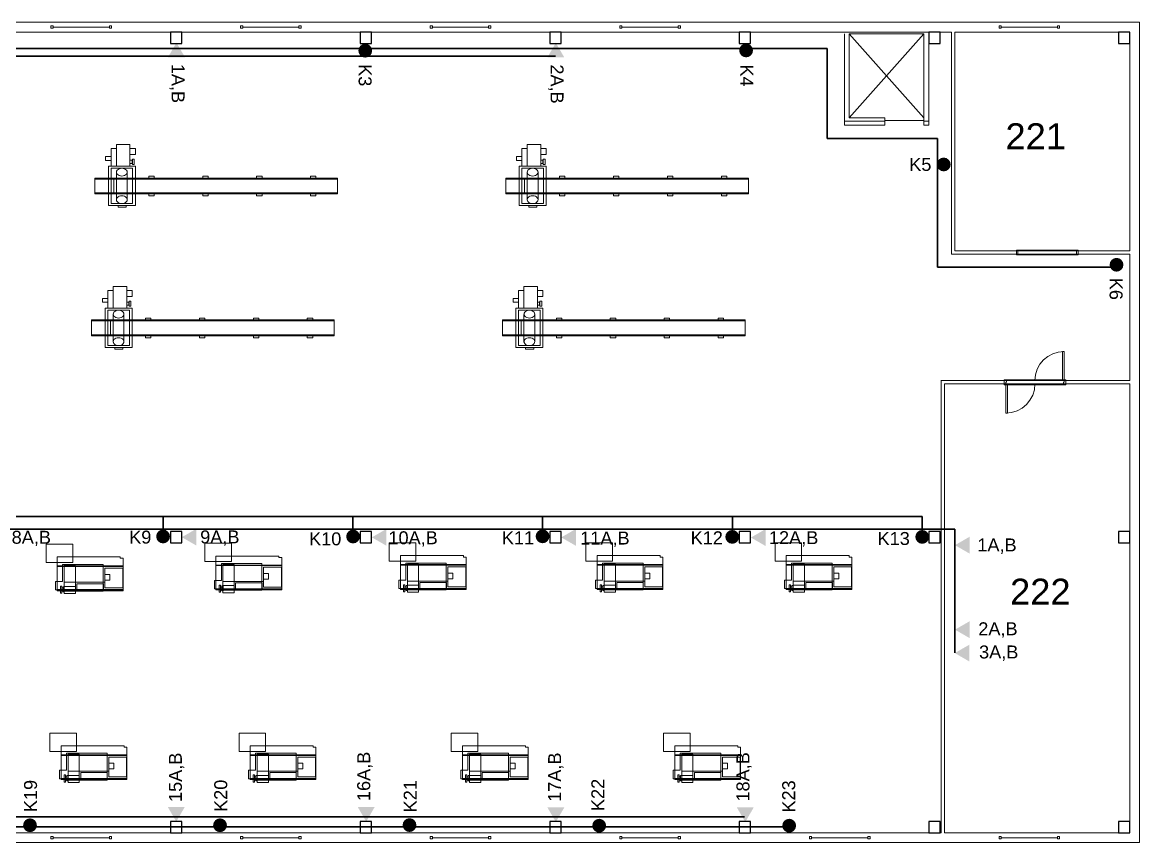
# Model space of a CAD drawing. Extents: x 23 to 125, y 27 to 85.
# Drawn here: x 90.28 to 124.72, y 26.57 to 51.87 of the extents above; entities that cross this region are included whole.
import ezdxf

# ---------------------------------------------------------------- set-up
doc = ezdxf.new("R2010")
doc.units = 0
doc.header["$LTSCALE"] = 1.485
doc.header["$MEASUREMENT"] = 0
doc.layers.get('0').update_dxf_attribs({"linetype": 'CONTINUOUS'})
doc.layers.add('bezpečnost', color=5, linetype='CONTINUOUS', lineweight=30)
doc.layers.add('kabely', color=1, linetype='CONTINUOUS', lineweight=30)
for name, color, linetype in [('DVEřE', 7, 'CONTINUOUS'), ('NADSTANDARDNí_úPRAVY', 7, 'CONTINUOUS'), ('PLášť_BUDOVY', 7, 'CONTINUOUS'), ('STROJE', 7, 'CONTINUOUS'), ('ZEď', 7, 'CONTINUOUS')]:
    doc.layers.add(name, color=color, linetype=linetype)
doc.styles.get("Standard").update_dxf_attribs({"font": 'arial.ttf', "height": 0.4})

# ---------------------------------------------------------------- blocks, each defined once
blk = doc.blocks.new('*U52')
at = {"layer": 'NADSTANDARDNí_úPRAVY', "color": 7, "linetype": 'Continuous'}
blk.add_lwpolyline([(-0.175, -0.175), (0.175, -0.175), (0.175, 0.175), (-0.175, 0.175)], close=True, dxfattribs=at)
blk = doc.blocks.new('*U53')
at = {"color": 0, "linetype": 'ByBlock', "lineweight": -2, "transparency": 16777216}
for p in [(70.1292, 24.35), (75.9733, 24.35), (81.8174, 24.35), (87.6615, 24.35), (93.5056, 24.35), (99.3497, 24.35), (70.1292, 0), (75.9733, 0), (81.8174, 0), (87.6615, 0), (93.5056, 0), (99.3497, 0)]:
    blk.add_blockref('*U52', p, dxfattribs=at)
blk = doc.blocks.new('*U58')
at = {"layer": 'NADSTANDARDNí_úPRAVY', "color": 7, "linetype": 'Continuous'}
blk.add_lwpolyline([(-0.175, -0.175), (0.175, -0.175), (0.175, 0.175), (-0.175, 0.175)], close=True, dxfattribs=at)
blk = doc.blocks.new('*U59')
at = {"color": 0, "linetype": 'ByBlock', "lineweight": -2, "transparency": 16777216}
for p in [(70.1292, 24.35), (75.9733, 24.35), (81.8174, 24.35), (87.6615, 24.35), (93.5056, 24.35), (99.3497, 24.35), (70.1292, 0), (75.9733, 0), (81.8174, 0), (87.6615, 0), (93.5056, 0), (99.3497, 0)]:
    blk.add_blockref('*U58', p, dxfattribs=at)
blk = doc.blocks.new('*U60')
blk.add_lwpolyline([(-0.175, 0.175), (-0.175, -0.175), (0.175, -0.175), (0.175, 0.175)], close=True)
blk = doc.blocks.new('*U61')
at = {"color": 0, "linetype": 'ByBlock', "lineweight": -2, "transparency": 16777216}
for p in [(70.1292, 0), (75.9733, 0), (81.8174, 0), (87.6615, 0), (93.5056, 0), (99.3497, 0)]:
    blk.add_blockref('*U60', p, dxfattribs=at)

msp = doc.modelspace()

# ---------------------------------------------------------------- hatches: boundary and pattern name
at = {"layer": 'bezpečnost'}
h = msp.add_hatch(color=5, dxfattribs=at)
h.dxf.hatch_style = 1
edge = h.paths.add_edge_path()
edge.add_arc((100.852, 50.992), 0.213, 0, 360)
h = msp.add_hatch(color=5, dxfattribs=at)
h.dxf.hatch_style = 1
edge = h.paths.add_edge_path()
edge.add_arc((112.589, 51), 0.213, 0, 360)
h = msp.add_hatch(color=5, dxfattribs=at)
h.dxf.hatch_style = 1
edge = h.paths.add_edge_path()
edge.add_arc((118.681, 47.483), 0.213, 0, 360)
h = msp.add_hatch(color=5, dxfattribs=at)
h.dxf.hatch_style = 1
edge = h.paths.add_edge_path()
edge.add_arc((124.006, 44.39), 0.213, 0, 360)
h = msp.add_hatch(color=5, dxfattribs=at)
h.dxf.hatch_style = 1
edge = h.paths.add_edge_path()
edge.add_arc((94.621, 36.01), 0.213, 0, 360)
h = msp.add_hatch(color=5, dxfattribs=at)
h.dxf.hatch_style = 1
edge = h.paths.add_edge_path()
edge.add_arc((100.477, 36.009), 0.213, 0, 360)
h = msp.add_hatch(color=5, dxfattribs=at)
h.dxf.hatch_style = 1
edge = h.paths.add_edge_path()
edge.add_arc((106.317, 36.015), 0.213, 0, 360)
h = msp.add_hatch(color=5, dxfattribs=at)
h.dxf.hatch_style = 1
edge = h.paths.add_edge_path()
edge.add_arc((112.163, 35.998), 0.213, 0, 360)
h = msp.add_hatch(color=5, dxfattribs=at)
h.dxf.hatch_style = 1
edge = h.paths.add_edge_path()
edge.add_arc((118.019, 35.997), 0.213, 0, 360)
h = msp.add_hatch(color=5, dxfattribs=at)
h.dxf.hatch_style = 1
edge = h.paths.add_edge_path()
edge.add_arc((90.52, 27.103), 0.213, 0, 360)
h = msp.add_hatch(color=5, dxfattribs=at)
h.dxf.hatch_style = 1
edge = h.paths.add_edge_path()
edge.add_arc((96.376, 27.103), 0.213, 0, 360)
h = msp.add_hatch(color=5, dxfattribs=at)
h.dxf.hatch_style = 1
edge = h.paths.add_edge_path()
edge.add_arc((102.216, 27.109), 0.213, 0, 360)
h = msp.add_hatch(color=5, dxfattribs=at)
h.dxf.hatch_style = 1
edge = h.paths.add_edge_path()
edge.add_arc((108.062, 27.091), 0.213, 0, 360)
h = msp.add_hatch(color=5, dxfattribs=at)
h.dxf.hatch_style = 1
edge = h.paths.add_edge_path()
edge.add_arc((113.918, 27.091), 0.213, 0, 360)
at = {"layer": 'kabely'}
for points in [[(95.034, 51.242), (94.774, 50.792), (95.294, 50.792)], [(106.726, 51.235), (106.466, 50.785), (106.986, 50.785)], [(95.2, 35.988), (95.65, 35.728), (95.65, 36.248)], [(101.056, 35.983), (101.506, 35.723), (101.506, 36.243)], [(106.894, 35.982), (107.344, 35.722), (107.344, 36.242)], [(112.739, 35.977), (113.189, 35.717), (113.189, 36.237)], [(119.028, 35.742), (119.478, 35.482), (119.478, 36.002)], [(119.028, 33.136), (119.478, 32.876), (119.478, 33.396)], [(119.022, 32.414), (119.472, 32.154), (119.472, 32.674)], [(95.028, 27.215), (95.288, 27.665), (94.768, 27.665)], [(100.882, 27.215), (101.142, 27.665), (100.622, 27.665)], [(106.727, 27.203), (106.987, 27.653), (106.467, 27.653)], [(112.564, 27.203), (112.824, 27.653), (112.305, 27.653)]]:
    msp.add_hatch(color=1, dxfattribs=at).paths.add_polyline_path(points)

# ---------------------------------------------------------------- linework, layer by layer
at = {"layer": 'bezpečnost'}
for p, q in [((89.237, 51.064), (111.714, 51.064)), ((111.714, 51.064), (115.084, 51.064)), ((115.084, 51.064), (115.084, 48.279)), ((115.084, 48.279), (118.493, 48.279)), ((118.493, 48.279), (118.493, 44.314)), ((118.493, 44.314), (123.853, 44.314)), ((118.014, 36.629), (83.324, 36.629)), ((88.775, 36.629), (94.62, 36.629)), ((94.62, 36.629), (94.62, 36.092)), ((94.62, 36.629), (100.472, 36.629)), ((100.472, 36.629), (100.472, 35.994)), ((100.472, 36.629), (106.316, 36.629)), ((106.316, 36.629), (106.316, 36.074)), ((106.316, 36.629), (112.166, 36.629)), ((112.166, 36.629), (112.166, 35.993)), ((118.014, 36.629), (118.014, 36.076)), ((84.05, 27.051), (113.861, 27.051))]:
    msp.add_line(p, q, dxfattribs=at)
at = {"layer": 'kabely'}
for p, q in [((89.466, 50.827), (106.72, 50.827)), ((84.773, 36.232), (118.365, 36.232)), ((118.365, 36.232), (119.024, 36.232)), ((119.024, 36.232), (119.024, 32.418)), ((83.569, 27.36), (112.381, 27.36)), ((112.381, 27.36), (112.539, 27.36))]:
    msp.add_line(p, q, dxfattribs=at)
at = {"layer": 'PLášť_BUDOVY', "color": 7, "linetype": 'Continuous', "lineweight": 0}
for p, q in [((91.233, 51.721), (92.966, 51.721)), ((97.077, 51.721), (98.81, 51.721)), ((102.921, 51.721), (104.654, 51.721)), ((108.765, 51.721), (110.498, 51.721)), ((120.453, 51.721), (122.186, 51.721)), ((88.919, 51.567), (118.919, 51.567)), ((115.619, 48.817), (115.619, 51.517)), ((118.069, 51.517), (115.769, 48.917)), ((115.769, 51.517), (118.069, 48.917)), ((118.219, 48.817), (118.219, 51.517)), ((119.019, 51.567), (124.419, 51.567)), ((119.019, 44.817), (124.419, 44.817)), ((120.919, 44.717), (120.919, 44.817)), ((122.819, 44.717), (122.819, 44.817)), ((118.919, 44.717), (124.419, 44.717)), ((118.596, 40.821), (124.419, 40.821)), ((118.6, 26.867), (118.6, 40.817)), ((118.7, 40.717), (124.419, 40.717)), ((118.7, 26.867), (118.7, 40.717)), ((120.543, 40.717), (120.543, 40.817)), ((120.543, 40.817), (120.593, 40.817)), ((120.543, 40.717), (120.543, 40.817)), ((120.593, 40.717), (120.543, 40.717)), ((120.593, 40.817), (120.613, 40.817)), ((120.593, 40.767), (120.593, 40.717)), ((120.613, 40.767), (120.593, 40.767)), ((120.613, 40.817), (120.613, 40.767)), ((122.393, 40.767), (122.373, 40.767)), ((122.373, 40.767), (122.373, 40.717)), ((122.373, 40.717), (122.393, 40.717)), ((122.443, 40.817), (122.393, 40.817)), ((122.393, 40.817), (122.393, 40.767)), ((122.393, 40.717), (122.443, 40.717)), ((122.443, 40.717), (122.443, 40.817)), ((122.443, 40.717), (122.443, 40.817)), ((64.04, 26.867), (118.6, 26.867)), ((118.7, 26.867), (124.419, 26.867)), ((24.419, 26.567), (124.419, 26.567)), ((91.233, 26.721), (92.966, 26.721)), ((97.077, 26.721), (98.81, 26.721)), ((102.921, 26.721), (104.654, 26.721)), ((108.765, 26.721), (110.498, 26.721)), ((114.609, 26.721), (116.342, 26.721)), ((120.453, 26.721), (122.186, 26.721))]:
    msp.add_line(p, q, dxfattribs=at)
at = {"layer": 'PLášť_BUDOVY', "color": 9, "linetype": 'Continuous', "lineweight": 0}
for p, q in [((118.919, 51.567), (118.919, 44.717)), ((119.019, 51.567), (119.019, 44.817))]:
    msp.add_line(p, q, dxfattribs=at)
at = {"layer": 'PLášť_BUDOVY', "color": 7, "linetype": 'Continuous', "lineweight": 0}
for points in [[(91.166, 51.754), (91.233, 51.754), (91.233, 51.687), (91.166, 51.687)], [(93.033, 51.754), (92.966, 51.754), (92.966, 51.687), (93.033, 51.687)], [(97.01, 51.754), (97.077, 51.754), (97.077, 51.687), (97.01, 51.687)], [(98.877, 51.754), (98.81, 51.754), (98.81, 51.687), (98.877, 51.687)], [(102.854, 51.754), (102.921, 51.754), (102.921, 51.687), (102.854, 51.687)], [(104.721, 51.754), (104.654, 51.754), (104.654, 51.687), (104.721, 51.687)], [(108.698, 51.754), (108.765, 51.754), (108.765, 51.687), (108.698, 51.687)], [(110.565, 51.754), (110.498, 51.754), (110.498, 51.687), (110.565, 51.687)], [(120.386, 51.754), (120.453, 51.754), (120.453, 51.687), (120.386, 51.687)], [(122.253, 51.754), (122.186, 51.754), (122.186, 51.687), (122.253, 51.687)], [(115.769, 48.917), (116.869, 48.917), (116.869, 48.837), (118.069, 48.837), (118.069, 51.517), (116.869, 51.517), (115.769, 51.517)], [(115.619, 48.817), (115.619, 48.692), (116.869, 48.692), (116.869, 48.817)], [(118.219, 48.817), (118.219, 48.692), (118.069, 48.692), (118.069, 48.817)], [(120.919, 44.692), (122.819, 44.692), (122.819, 44.842), (120.919, 44.842)], [(120.919, 44.717), (120.919, 44.817), (120.969, 44.817), (120.969, 44.717)], [(122.819, 44.717), (122.819, 44.817), (122.769, 44.817), (122.769, 44.717)], [(122.343, 41.717), (122.343, 40.817), (122.393, 40.817), (122.393, 41.717)], [(120.543, 40.692), (122.443, 40.692), (122.443, 40.842), (120.543, 40.842)], [(120.643, 39.817), (120.643, 40.717), (120.593, 40.717), (120.593, 39.817)], [(91.166, 26.754), (91.233, 26.754), (91.233, 26.687), (91.166, 26.687)], [(93.033, 26.754), (92.966, 26.754), (92.966, 26.687), (93.033, 26.687)], [(97.01, 26.754), (97.077, 26.754), (97.077, 26.687), (97.01, 26.687)], [(98.877, 26.754), (98.81, 26.754), (98.81, 26.687), (98.877, 26.687)], [(102.854, 26.754), (102.921, 26.754), (102.921, 26.687), (102.854, 26.687)], [(104.721, 26.754), (104.654, 26.754), (104.654, 26.687), (104.721, 26.687)], [(108.698, 26.754), (108.765, 26.754), (108.765, 26.687), (108.698, 26.687)], [(110.565, 26.754), (110.498, 26.754), (110.498, 26.687), (110.565, 26.687)], [(114.542, 26.754), (114.609, 26.754), (114.609, 26.687), (114.542, 26.687)], [(116.409, 26.754), (116.342, 26.754), (116.342, 26.687), (116.409, 26.687)], [(120.386, 26.754), (120.453, 26.754), (120.453, 26.687), (120.386, 26.687)], [(122.253, 26.754), (122.186, 26.754), (122.186, 26.687), (122.253, 26.687)]]:
    msp.add_lwpolyline(points, close=True, dxfattribs=at)
for points in [[(124.719, 51.867), (124.719, 26.567), (124.569, 26.567), (124.419, 26.567)], [(124.719, 51.867), (124.719, 26.567), (124.569, 26.567)], [(118.919, 51.567), (88.919, 51.567)], [(124.419, 51.567), (119.019, 51.567)], [(119.019, 51.567), (119.019, 44.817)], [(124.419, 51.567), (124.419, 44.817)], [(124.419, 44.817), (124.419, 51.567)], [(119.019, 44.817), (124.419, 44.817)], [(124.419, 44.717), (118.919, 44.717)], [(124.419, 40.821), (124.419, 44.717)], [(124.419, 44.717), (124.419, 40.821)], [(118.6, 40.817), (118.596, 40.821), (124.419, 40.821)], [(118.6, 26.867), (118.6, 40.817)], [(118.7, 40.717), (118.7, 26.867)], [(124.419, 40.717), (118.7, 40.717)], [(124.419, 26.867), (124.419, 40.717)], [(124.419, 40.717), (124.419, 26.867)], [(118.7, 26.867), (118.7, 26.867)], [(124.419, 26.567), (124.569, 26.567)]]:
    msp.add_lwpolyline(points, dxfattribs=at)
at = {"layer": 'PLášť_BUDOVY', "color": 9, "linetype": 'Continuous', "lineweight": 0}
msp.add_lwpolyline([(118.919, 44.717), (118.919, 51.567)], dxfattribs=at)
at = {"layer": 'PLášť_BUDOVY', "color": 7, "linetype": 'Continuous', "lineweight": 0}
for centre, start, end in [((122.393, 40.817), 90, 180), ((120.593, 40.717), 270, 0)]:
    msp.add_arc(centre, 0.9, start, end, dxfattribs=at)
at = {"layer": 'STROJE', "color": 9, "linetype": 'Continuous', "lineweight": 0}
for p, q in [((93.184, 47.235), (93.184, 46.386)), ((93.516, 47.246), (93.516, 46.398)), ((105.844, 47.235), (105.844, 46.386)), ((106.177, 47.246), (106.177, 46.398)), ((94.181, 47.065), (94.181, 47.125)), ((106.842, 47.065), (106.842, 47.125)), ((93.084, 42.857), (93.084, 42.008)), ((93.416, 42.868), (93.416, 42.02)), ((94.081, 42.687), (94.081, 42.747)), ((105.744, 42.857), (105.744, 42.008)), ((106.077, 42.868), (106.077, 42.02)), ((106.742, 42.687), (106.742, 42.747)), ((91.568, 34.597), (92.826, 34.597)), ((96.459, 34.625), (97.717, 34.625)), ((102.142, 34.636), (103.401, 34.636)), ((108.207, 34.636), (109.465, 34.636)), ((114.033, 34.636), (115.292, 34.636)), ((91.687, 28.772), (92.945, 28.772)), ((97.513, 28.772), (98.772, 28.772)), ((104.057, 28.772), (105.315, 28.772)), ((110.6, 28.772), (111.859, 28.772))]:
    msp.add_line(p, q, dxfattribs=at)
for points in [[(93.018, 47.428), (93.184, 47.428), (93.184, 47.974), (93.018, 47.974)], [(93.184, 47.428), (93.599, 47.428), (93.599, 48.095), (93.184, 48.095)], [(93.599, 47.792), (93.766, 47.792), (93.766, 47.974), (93.599, 47.974)], [(105.678, 47.428), (105.844, 47.428), (105.844, 47.974), (105.678, 47.974)], [(105.844, 47.428), (106.26, 47.428), (106.26, 48.095), (105.844, 48.095)], [(106.26, 47.792), (106.426, 47.792), (106.426, 47.974), (106.26, 47.974)], [(92.851, 47.61), (93.018, 47.61), (93.018, 47.731), (92.851, 47.731)], [(93.599, 47.517), (93.666, 47.517), (93.666, 47.617), (93.599, 47.617)], [(93.674, 47.487), (93.732, 47.487), (93.732, 47.647), (93.674, 47.647)], [(105.512, 47.61), (105.678, 47.61), (105.678, 47.731), (105.512, 47.731)], [(106.26, 47.517), (106.326, 47.517), (106.326, 47.617), (106.26, 47.617)], [(106.335, 47.487), (106.393, 47.487), (106.393, 47.647), (106.335, 47.647)], [(92.935, 46.216), (93.766, 46.216), (93.766, 47.428), (92.935, 47.428)], [(93.018, 46.277), (93.682, 46.277), (93.682, 47.368), (93.018, 47.368)], [(105.595, 46.216), (106.426, 46.216), (106.426, 47.428), (105.595, 47.428)], [(105.678, 46.277), (106.343, 46.277), (106.343, 47.368), (105.678, 47.368)], [(92.519, 46.58), (93.101, 46.58), (93.101, 47.065), (92.519, 47.065)], [(92.519, 47.034), (99.998, 47.034), (99.998, 47.059), (92.519, 47.059)], [(93.101, 46.58), (99.998, 46.58), (99.998, 47.065), (93.101, 47.065)], [(105.18, 46.58), (105.761, 46.58), (105.761, 47.065), (105.18, 47.065)], [(105.18, 47.034), (112.659, 47.034), (112.659, 47.059), (105.18, 47.059)], [(105.761, 46.58), (112.659, 46.58), (112.659, 47.065), (105.761, 47.065)], [(92.519, 46.586), (99.998, 46.586), (99.998, 46.61), (92.519, 46.61)], [(105.18, 46.586), (112.659, 46.586), (112.659, 46.61), (105.18, 46.61)], [(93.234, 46.167), (93.483, 46.167), (93.483, 46.217), (93.234, 46.217)], [(105.894, 46.167), (106.144, 46.167), (106.144, 46.217), (105.894, 46.217)], [(92.918, 43.05), (93.084, 43.05), (93.084, 43.596), (92.918, 43.596)], [(93.084, 43.05), (93.499, 43.05), (93.499, 43.717), (93.084, 43.717)], [(93.499, 43.414), (93.666, 43.414), (93.666, 43.596), (93.499, 43.596)], [(105.578, 43.05), (105.744, 43.05), (105.744, 43.596), (105.578, 43.596)], [(105.744, 43.05), (106.16, 43.05), (106.16, 43.717), (105.744, 43.717)], [(106.16, 43.414), (106.326, 43.414), (106.326, 43.596), (106.16, 43.596)], [(92.751, 43.232), (92.918, 43.232), (92.918, 43.353), (92.751, 43.353)], [(92.835, 41.838), (93.666, 41.838), (93.666, 43.05), (92.835, 43.05)], [(93.499, 43.139), (93.566, 43.139), (93.566, 43.239), (93.499, 43.239)], [(93.574, 43.109), (93.632, 43.109), (93.632, 43.269), (93.574, 43.269)], [(105.412, 43.232), (105.578, 43.232), (105.578, 43.353), (105.412, 43.353)], [(105.495, 41.838), (106.326, 41.838), (106.326, 43.05), (105.495, 43.05)], [(106.16, 43.139), (106.226, 43.139), (106.226, 43.239), (106.16, 43.239)], [(106.235, 43.109), (106.293, 43.109), (106.293, 43.269), (106.235, 43.269)], [(92.918, 41.899), (93.582, 41.899), (93.582, 42.99), (92.918, 42.99)], [(105.578, 41.899), (106.243, 41.899), (106.243, 42.99), (105.578, 42.99)], [(92.419, 42.202), (93.001, 42.202), (93.001, 42.687), (92.419, 42.687)], [(92.419, 42.656), (99.898, 42.656), (99.898, 42.681), (92.419, 42.681)], [(93.001, 42.202), (99.898, 42.202), (99.898, 42.687), (93.001, 42.687)], [(105.08, 42.202), (105.661, 42.202), (105.661, 42.687), (105.08, 42.687)], [(105.08, 42.656), (112.559, 42.656), (112.559, 42.681), (105.08, 42.681)], [(105.661, 42.202), (112.559, 42.202), (112.559, 42.687), (105.661, 42.687)], [(92.419, 42.208), (99.898, 42.208), (99.898, 42.232), (92.419, 42.232)], [(105.08, 42.208), (112.559, 42.208), (112.559, 42.232), (105.08, 42.232)], [(93.134, 41.789), (93.383, 41.789), (93.383, 41.839), (93.134, 41.839)], [(105.794, 41.789), (106.044, 41.789), (106.044, 41.839), (105.794, 41.839)], [(91.835, 35.38), (91.835, 35.772), (91.016, 35.772), (91.016, 35.206), (91.361, 35.206), (91.361, 35.38)], [(96.726, 35.408), (96.726, 35.8), (95.907, 35.8), (95.907, 35.234), (96.252, 35.234), (96.252, 35.408)], [(102.409, 35.419), (102.409, 35.811), (101.59, 35.811), (101.59, 35.245), (101.935, 35.245), (101.935, 35.419)], [(108.474, 35.419), (108.474, 35.811), (107.655, 35.811), (107.655, 35.245), (108, 35.245), (108, 35.419)], [(114.3, 35.419), (114.3, 35.811), (113.481, 35.811), (113.481, 35.245), (113.826, 35.245), (113.826, 35.419)], [(91.526, 34.626), (91.31, 34.626), (91.31, 34.365), (91.526, 34.365), (91.526, 34.321), (92.776, 34.321), (92.776, 35.148), (91.526, 35.148)], [(91.835, 35.38), (91.361, 35.38), (91.361, 35.206), (91.835, 35.206)], [(91.835, 35.38), (91.835, 35.206), (91.361, 35.206), (91.361, 34.336), (93.387, 34.336), (93.387, 35.337), (93.3, 35.337), (93.3, 35.38)], [(96.417, 34.654), (96.201, 34.654), (96.201, 34.393), (96.417, 34.393), (96.417, 34.35), (97.667, 34.35), (97.667, 35.176), (96.417, 35.176)], [(96.726, 35.408), (96.252, 35.408), (96.252, 35.234), (96.726, 35.234)], [(96.726, 35.408), (96.726, 35.234), (96.252, 35.234), (96.252, 34.364), (98.278, 34.364), (98.278, 35.365), (98.191, 35.365), (98.191, 35.408)], [(96.252, 35.113), (98.269, 35.113), (98.269, 35.13), (96.252, 35.13)], [(96.467, 34.277), (96.812, 34.277), (96.812, 35.147), (96.467, 35.147)], [(102.1, 34.665), (101.884, 34.665), (101.884, 34.404), (102.1, 34.404), (102.1, 34.36), (103.35, 34.36), (103.35, 35.187), (102.1, 35.187)], [(102.409, 35.419), (101.935, 35.419), (101.935, 35.245), (102.409, 35.245)], [(102.409, 35.419), (102.409, 35.245), (101.935, 35.245), (101.935, 34.375), (103.961, 34.375), (103.961, 35.376), (103.875, 35.376), (103.875, 35.419)], [(101.935, 35.123), (103.952, 35.123), (103.952, 35.141), (101.935, 35.141)], [(102.151, 34.288), (102.495, 34.288), (102.495, 35.158), (102.151, 35.158)], [(108.165, 34.665), (107.949, 34.665), (107.949, 34.404), (108.165, 34.404), (108.165, 34.36), (109.415, 34.36), (109.415, 35.187), (108.165, 35.187)], [(108.474, 35.419), (108, 35.419), (108, 35.245), (108.474, 35.245)], [(108.474, 35.419), (108.474, 35.245), (108, 35.245), (108, 34.375), (110.026, 34.375), (110.026, 35.376), (109.939, 35.376), (109.939, 35.419)], [(108, 35.123), (110.017, 35.123), (110.017, 35.141), (108, 35.141)], [(108.215, 34.288), (108.56, 34.288), (108.56, 35.158), (108.215, 35.158)], [(113.991, 34.665), (113.776, 34.665), (113.776, 34.404), (113.991, 34.404), (113.991, 34.36), (115.241, 34.36), (115.241, 35.187), (113.991, 35.187)], [(114.3, 35.419), (113.826, 35.419), (113.826, 35.245), (114.3, 35.245)], [(114.3, 35.419), (114.3, 35.245), (113.826, 35.245), (113.826, 34.375), (115.852, 34.375), (115.852, 35.376), (115.766, 35.376), (115.766, 35.419)], [(113.826, 35.123), (115.843, 35.123), (115.843, 35.141), (113.826, 35.141)], [(114.042, 34.288), (114.387, 34.288), (114.387, 35.158), (114.042, 35.158)], [(91.361, 35.084), (93.378, 35.084), (93.378, 35.102), (91.361, 35.102)], [(91.576, 34.249), (91.921, 34.249), (91.921, 35.119), (91.576, 35.119)], [(92.826, 34.423), (93.378, 34.423), (93.378, 35.032), (92.826, 35.032)], [(92.826, 34.667), (92.981, 34.667), (92.981, 34.841), (92.826, 34.841)], [(97.717, 34.451), (98.269, 34.451), (98.269, 35.06), (97.717, 35.06)], [(97.717, 34.695), (97.873, 34.695), (97.873, 34.869), (97.717, 34.869)], [(103.401, 34.462), (103.952, 34.462), (103.952, 35.071), (103.401, 35.071)], [(103.401, 34.706), (103.556, 34.706), (103.556, 34.88), (103.401, 34.88)], [(109.465, 34.462), (110.017, 34.462), (110.017, 35.071), (109.465, 35.071)], [(109.465, 34.706), (109.621, 34.706), (109.621, 34.88), (109.465, 34.88)], [(115.292, 34.462), (115.843, 34.462), (115.843, 35.071), (115.292, 35.071)], [(115.292, 34.706), (115.447, 34.706), (115.447, 34.88), (115.292, 34.88)], [(91.457, 34.262), (91.497, 34.262), (91.497, 34.482), (91.457, 34.482)], [(91.537, 34.302), (91.577, 34.302), (91.577, 34.462), (91.537, 34.462)], [(91.576, 34.249), (91.921, 34.249), (91.921, 34.466), (91.576, 34.466)], [(91.964, 34.336), (92.783, 34.336), (92.783, 34.553), (91.964, 34.553)], [(96.348, 34.291), (96.388, 34.291), (96.388, 34.511), (96.348, 34.511)], [(96.388, 34.351), (96.428, 34.351), (96.428, 34.451), (96.388, 34.451)], [(96.428, 34.331), (96.468, 34.331), (96.468, 34.491), (96.428, 34.491)], [(96.467, 34.277), (96.812, 34.277), (96.812, 34.495), (96.467, 34.495)], [(96.855, 34.364), (97.674, 34.364), (97.674, 34.582), (96.855, 34.582)], [(102.031, 34.301), (102.071, 34.301), (102.071, 34.521), (102.031, 34.521)], [(102.071, 34.361), (102.111, 34.361), (102.111, 34.461), (102.071, 34.461)], [(102.111, 34.341), (102.151, 34.341), (102.151, 34.501), (102.111, 34.501)], [(102.151, 34.288), (102.495, 34.288), (102.495, 34.506), (102.151, 34.506)], [(102.539, 34.375), (103.357, 34.375), (103.357, 34.593), (102.539, 34.593)], [(108.096, 34.301), (108.136, 34.301), (108.136, 34.521), (108.096, 34.521)], [(108.136, 34.361), (108.176, 34.361), (108.176, 34.461), (108.136, 34.461)], [(108.176, 34.341), (108.216, 34.341), (108.216, 34.501), (108.176, 34.501)], [(108.215, 34.288), (108.56, 34.288), (108.56, 34.506), (108.215, 34.506)], [(108.603, 34.375), (109.422, 34.375), (109.422, 34.593), (108.603, 34.593)], [(113.922, 34.301), (113.962, 34.301), (113.962, 34.521), (113.922, 34.521)], [(113.962, 34.361), (114.002, 34.361), (114.002, 34.461), (113.962, 34.461)], [(114.002, 34.341), (114.042, 34.341), (114.042, 34.501), (114.002, 34.501)], [(114.042, 34.288), (114.387, 34.288), (114.387, 34.506), (114.042, 34.506)], [(114.43, 34.375), (115.249, 34.375), (115.249, 34.593), (114.43, 34.593)], [(91.361, 34.353), (93.378, 34.353), (93.378, 34.371), (91.361, 34.371)], [(91.497, 34.322), (91.537, 34.322), (91.537, 34.422), (91.497, 34.422)], [(96.252, 34.382), (98.269, 34.382), (98.269, 34.399), (96.252, 34.399)], [(101.935, 34.393), (103.952, 34.393), (103.952, 34.41), (101.935, 34.41)], [(108, 34.393), (110.017, 34.393), (110.017, 34.41), (108, 34.41)], [(113.826, 34.393), (115.843, 34.393), (115.843, 34.41), (113.826, 34.41)], [(91.954, 29.555), (91.954, 29.947), (91.135, 29.947), (91.135, 29.381), (91.48, 29.381), (91.48, 29.555)], [(97.78, 29.555), (97.78, 29.947), (96.961, 29.947), (96.961, 29.381), (97.306, 29.381), (97.306, 29.555)], [(104.324, 29.555), (104.324, 29.947), (103.505, 29.947), (103.505, 29.381), (103.85, 29.381), (103.85, 29.555)], [(110.867, 29.555), (110.867, 29.947), (110.048, 29.947), (110.048, 29.381), (110.393, 29.381), (110.393, 29.555)], [(91.645, 28.801), (91.429, 28.801), (91.429, 28.54), (91.645, 28.54), (91.645, 28.496), (92.895, 28.496), (92.895, 29.323), (91.645, 29.323)], [(91.954, 29.555), (91.48, 29.555), (91.48, 29.381), (91.954, 29.381)], [(91.954, 29.555), (91.954, 29.381), (91.48, 29.381), (91.48, 28.511), (93.506, 28.511), (93.506, 29.512), (93.419, 29.512), (93.419, 29.555)], [(91.48, 29.259), (93.497, 29.259), (93.497, 29.277), (91.48, 29.277)], [(91.695, 28.424), (92.04, 28.424), (92.04, 29.294), (91.695, 29.294)], [(97.471, 28.801), (97.255, 28.801), (97.255, 28.54), (97.471, 28.54), (97.471, 28.496), (98.721, 28.496), (98.721, 29.323), (97.471, 29.323)], [(97.78, 29.555), (97.306, 29.555), (97.306, 29.381), (97.78, 29.381)], [(97.78, 29.555), (97.78, 29.381), (97.306, 29.381), (97.306, 28.511), (99.332, 28.511), (99.332, 29.512), (99.246, 29.512), (99.246, 29.555)], [(97.306, 29.259), (99.323, 29.259), (99.323, 29.277), (97.306, 29.277)], [(97.522, 28.424), (97.866, 28.424), (97.866, 29.294), (97.522, 29.294)], [(104.014, 28.801), (103.799, 28.801), (103.799, 28.54), (104.014, 28.54), (104.014, 28.496), (105.264, 28.496), (105.264, 29.323), (104.014, 29.323)], [(104.324, 29.555), (103.85, 29.555), (103.85, 29.381), (104.324, 29.381)], [(104.324, 29.555), (104.324, 29.381), (103.85, 29.381), (103.85, 28.511), (105.875, 28.511), (105.875, 29.512), (105.789, 29.512), (105.789, 29.555)], [(103.85, 29.259), (105.867, 29.259), (105.867, 29.277), (103.85, 29.277)], [(104.065, 28.424), (104.41, 28.424), (104.41, 29.294), (104.065, 29.294)], [(110.558, 28.801), (110.342, 28.801), (110.342, 28.54), (110.558, 28.54), (110.558, 28.496), (111.808, 28.496), (111.808, 29.323), (110.558, 29.323)], [(110.867, 29.555), (110.393, 29.555), (110.393, 29.381), (110.867, 29.381)], [(110.867, 29.555), (110.867, 29.381), (110.393, 29.381), (110.393, 28.511), (112.419, 28.511), (112.419, 29.512), (112.333, 29.512), (112.333, 29.555)], [(110.393, 29.259), (112.41, 29.259), (112.41, 29.277), (110.393, 29.277)], [(110.609, 28.424), (110.953, 28.424), (110.953, 29.294), (110.609, 29.294)], [(92.945, 28.598), (93.497, 28.598), (93.497, 29.207), (92.945, 29.207)], [(92.945, 28.842), (93.1, 28.842), (93.1, 29.016), (92.945, 29.016)], [(98.772, 28.598), (99.323, 28.598), (99.323, 29.207), (98.772, 29.207)], [(98.772, 28.842), (98.927, 28.842), (98.927, 29.016), (98.772, 29.016)], [(105.315, 28.598), (105.867, 28.598), (105.867, 29.207), (105.315, 29.207)], [(105.315, 28.842), (105.47, 28.842), (105.47, 29.016), (105.315, 29.016)], [(111.859, 28.598), (112.41, 28.598), (112.41, 29.207), (111.859, 29.207)], [(111.859, 28.842), (112.014, 28.842), (112.014, 29.016), (111.859, 29.016)], [(91.576, 28.437), (91.616, 28.437), (91.616, 28.657), (91.576, 28.657)], [(91.616, 28.497), (91.656, 28.497), (91.656, 28.597), (91.616, 28.597)], [(91.656, 28.477), (91.696, 28.477), (91.696, 28.637), (91.656, 28.637)], [(91.695, 28.424), (92.04, 28.424), (92.04, 28.641), (91.695, 28.641)], [(92.083, 28.511), (92.902, 28.511), (92.902, 28.728), (92.083, 28.728)], [(97.402, 28.437), (97.442, 28.437), (97.442, 28.657), (97.402, 28.657)], [(97.442, 28.497), (97.482, 28.497), (97.482, 28.597), (97.442, 28.597)], [(97.482, 28.477), (97.522, 28.477), (97.522, 28.637), (97.482, 28.637)], [(97.522, 28.424), (97.866, 28.424), (97.866, 28.641), (97.522, 28.641)], [(97.91, 28.511), (98.728, 28.511), (98.728, 28.728), (97.91, 28.728)], [(103.946, 28.437), (103.986, 28.437), (103.986, 28.657), (103.946, 28.657)], [(103.986, 28.497), (104.026, 28.497), (104.026, 28.597), (103.986, 28.597)], [(104.026, 28.477), (104.066, 28.477), (104.066, 28.637), (104.026, 28.637)], [(104.065, 28.424), (104.41, 28.424), (104.41, 28.641), (104.065, 28.641)], [(104.453, 28.511), (105.272, 28.511), (105.272, 28.728), (104.453, 28.728)], [(110.489, 28.437), (110.529, 28.437), (110.529, 28.657), (110.489, 28.657)], [(110.529, 28.497), (110.569, 28.497), (110.569, 28.597), (110.529, 28.597)], [(110.569, 28.477), (110.609, 28.477), (110.609, 28.637), (110.569, 28.637)], [(110.609, 28.424), (110.953, 28.424), (110.953, 28.641), (110.609, 28.641)], [(110.997, 28.511), (111.815, 28.511), (111.815, 28.728), (110.997, 28.728)], [(91.48, 28.528), (93.497, 28.528), (93.497, 28.546), (91.48, 28.546)], [(97.306, 28.528), (99.323, 28.528), (99.323, 28.546), (97.306, 28.546)], [(103.85, 28.528), (105.867, 28.528), (105.867, 28.546), (103.85, 28.546)], [(110.393, 28.528), (112.41, 28.528), (112.41, 28.546), (110.393, 28.546)]]:
    msp.add_lwpolyline(points, close=True, dxfattribs=at)
for points in [[(94.181, 47.125), (94.347, 47.125), (94.347, 47.065)], [(96.009, 47.065), (96.009, 47.125), (95.843, 47.125), (95.843, 47.065)], [(97.671, 47.065), (97.671, 47.125), (97.505, 47.125), (97.505, 47.065)], [(99.333, 47.065), (99.333, 47.125), (99.167, 47.125), (99.167, 47.065)], [(106.842, 47.125), (107.008, 47.125), (107.008, 47.065)], [(108.67, 47.065), (108.67, 47.125), (108.504, 47.125), (108.504, 47.065)], [(110.332, 47.065), (110.332, 47.125), (110.166, 47.125), (110.166, 47.065)], [(111.994, 47.065), (111.994, 47.125), (111.828, 47.125), (111.828, 47.065)], [(94.181, 46.58), (94.181, 46.519), (94.347, 46.519), (94.347, 46.58)], [(95.843, 46.58), (95.843, 46.519), (96.009, 46.519), (96.009, 46.58)], [(97.505, 46.58), (97.505, 46.519), (97.671, 46.519), (97.671, 46.58)], [(99.167, 46.58), (99.167, 46.519), (99.333, 46.519), (99.333, 46.58)], [(106.842, 46.58), (106.842, 46.519), (107.008, 46.519), (107.008, 46.58)], [(108.504, 46.58), (108.504, 46.519), (108.67, 46.519), (108.67, 46.58)], [(110.166, 46.58), (110.166, 46.519), (110.332, 46.519), (110.332, 46.58)], [(111.828, 46.58), (111.828, 46.519), (111.994, 46.519), (111.994, 46.58)], [(94.081, 42.747), (94.247, 42.747), (94.247, 42.687)], [(95.909, 42.687), (95.909, 42.747), (95.743, 42.747), (95.743, 42.687)], [(97.571, 42.687), (97.571, 42.747), (97.405, 42.747), (97.405, 42.687)], [(99.233, 42.687), (99.233, 42.747), (99.067, 42.747), (99.067, 42.687)], [(106.742, 42.747), (106.908, 42.747), (106.908, 42.687)], [(108.57, 42.687), (108.57, 42.747), (108.404, 42.747), (108.404, 42.687)], [(110.232, 42.687), (110.232, 42.747), (110.066, 42.747), (110.066, 42.687)], [(111.894, 42.687), (111.894, 42.747), (111.728, 42.747), (111.728, 42.687)], [(94.081, 42.202), (94.081, 42.141), (94.247, 42.141), (94.247, 42.202)], [(95.743, 42.202), (95.743, 42.141), (95.909, 42.141), (95.909, 42.202)], [(97.405, 42.202), (97.405, 42.141), (97.571, 42.141), (97.571, 42.202)], [(99.067, 42.202), (99.067, 42.141), (99.233, 42.141), (99.233, 42.202)], [(106.742, 42.202), (106.742, 42.141), (106.908, 42.141), (106.908, 42.202)], [(108.404, 42.202), (108.404, 42.141), (108.57, 42.141), (108.57, 42.202)], [(110.066, 42.202), (110.066, 42.141), (110.232, 42.141), (110.232, 42.202)], [(111.728, 42.202), (111.728, 42.141), (111.894, 42.141), (111.894, 42.202)]]:
    msp.add_lwpolyline(points, dxfattribs=at)
for centre, start_param, end_param in [((93.35, 47.246), 0, 3.141593), ((93.35, 47.246), -3.141593, 0), ((106.011, 47.246), 0, 3.141593), ((106.011, 47.246), -3.141593, 0), ((93.35, 46.398), 0, 3.141593), ((106.011, 46.398), 0, 3.141593), ((93.35, 46.398), -3.141593, 0), ((106.011, 46.398), -3.141593, 0), ((93.25, 42.868), 0, 3.141593), ((93.25, 42.868), -3.141593, 0), ((105.911, 42.868), 0, 3.141593), ((105.911, 42.868), -3.141593, 0), ((93.25, 42.02), 0, 3.141593), ((93.25, 42.02), -3.141593, 0), ((105.911, 42.02), 0, 3.141593), ((105.911, 42.02), -3.141593, 0)]:
    msp.add_ellipse(centre, major_axis=(0.166, 0), ratio=0.729324, start_param=start_param, end_param=end_param, dxfattribs=at)
at = {"layer": 'ZEď', "color": 7, "linetype": 'Continuous', "lineweight": 0}
msp.add_line((24.419, 51.867), (124.719, 51.867), dxfattribs=at)
msp.add_lwpolyline([(24.419, 51.867), (124.719, 51.867)], dxfattribs=at)

# ---------------------------------------------------------------- block references
at = {"lineweight": 0}
for name, p in [('*U53', (24.894, 27.042)), ('*U59', (24.894, 27.042)), ('*U61', (24.894, 35.992))]:
    msp.add_blockref(name, p, dxfattribs=at)

# ---------------------------------------------------------------- texts
at = {"layer": 'bezpečnost', "char_height": 0.4, "attachment_point": 1}
for s, insert, rotation in [('K3', (101.048, 50.577), 270), ('K4', (112.812, 50.568), 270), ('K6', (124.193, 43.989), 270), ('K19', (90.336, 27.508), 90), ('K20', (96.198, 27.515), 90), ('K21', (102.039, 27.502), 90), ('K22', (107.82, 27.543), 90), ('K23', (113.703, 27.496), 90)]:
    msp.add_mtext_dynamic_manual_height_columns(s, width=1.12768, gutter_width=2, heights=[0], dxfattribs=dict(at, insert=insert, rotation=rotation))
for s, insert in [('K5', (117.617, 47.685)), ('K9', (93.576, 36.19)), ('K11', (105.062, 36.169)), ('K12', (110.881, 36.169)), ('K10', (99.12, 36.137)), ('K13', (116.641, 36.148))]:
    msp.add_mtext_dynamic_manual_height_columns(s, width=1.12768, gutter_width=2, heights=[0], dxfattribs=dict(at, insert=insert))
at = {"layer": 'DVEřE', "color": 11, "true_color": 0xf27172, "char_height": 0.8, "attachment_point": 1}
for s, width, insert in [('221', 2.18039, (120.584, 48.754)), ('222', 2.1538, (120.726, 34.708))]:
    msp.add_mtext_dynamic_manual_height_columns(s, width=width, gutter_width=4, heights=[0], dxfattribs=dict(at, insert=insert))
at = {"layer": 'kabely', "char_height": 0.4, "attachment_point": 1}
for s, insert, rotation in [('1A,B', (95.284, 50.588), 270), ('2A,B', (106.963, 50.569), 270), ('15A,B', (94.8, 27.822), 90), ('16A,B', (100.604, 27.85), 90), ('17A,B', (106.488, 27.826), 90), ('18A,B', (112.292, 27.836), 90)]:
    msp.add_mtext_dynamic_manual_height_columns(s, width=1, gutter_width=2, heights=[0], dxfattribs=dict(at, insert=insert, rotation=rotation))
for s, insert in [('8A,B', (89.954, 36.186)), ('9A,B', (95.765, 36.197)), ('10A,B', (101.566, 36.17)), ('11A,B', (107.478, 36.162)), ('12A,B', (113.293, 36.173)), ('1A,B', (119.716, 35.949)), ('2A,B', (119.746, 33.363)), ('3A,B', (119.77, 32.648))]:
    msp.add_mtext_dynamic_manual_height_columns(s, width=1, gutter_width=2, heights=[0], dxfattribs=dict(at, insert=insert))

doc.saveas('drawing.dxf')
